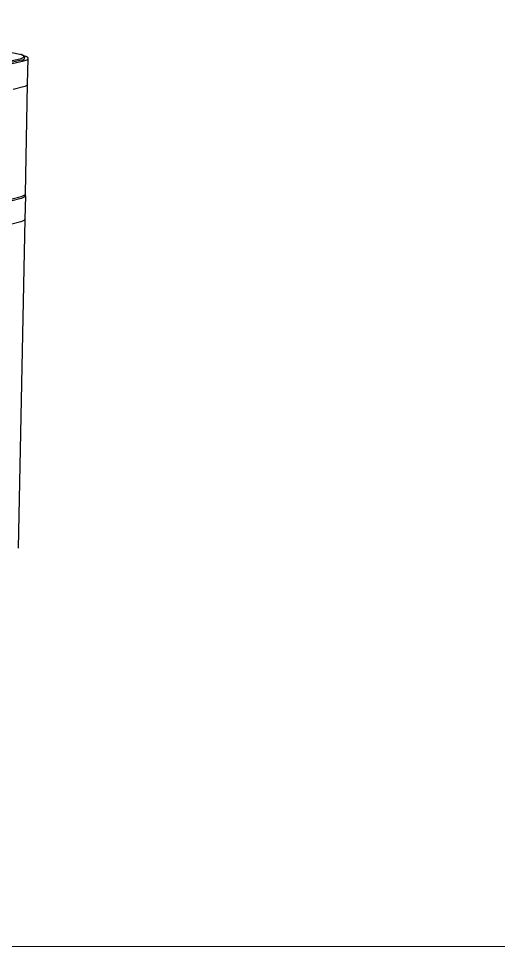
# Model space of a CAD drawing. Header units: millimetres. Extents: x 1422 to 6060, y -58 to 3182.
# Drawn here: x 2838 to 3547, y -58 to 1311 of the extents above; entities that cross this region are included whole.
import ezdxf

# ---------------------------------------------------------------- set-up
doc = ezdxf.new("R2010")
doc.units = ezdxf.units.MM
doc.header["$MEASUREMENT"] = 0
doc.layers.add('Domyślny', color=7, linetype='Continuous', true_color=0x000000)
doc.layers.add('Utwórz2D linie widoczne', color=7, linetype='Continuous', true_color=0x000000)

msp = doc.modelspace()

# ---------------------------------------------------------------- linework, layer by layer
at = {"layer": 'Domyślny'}
for p, q in [((2799.2, 1242.5), (2842.4, 1252.4)), ((2842.4, 1252.4), (2844.2, 1253)), ((2842.6, 1249.8), (2844.7, 1250.4)), ((2845.3, 1256.7), (2844.1, 1257.3)), ((2844.2, 1253), (2845.5, 1253.7)), ((2844.6, 1257.2), (2844.3, 1257.3)), ((2845.7, 1256.5), (2844.6, 1257.2)), ((2844.7, 1250.4), (2846.2, 1251)), ((2846.1, 1256), (2845.3, 1256.7)), ((2845.5, 1253.7), (2846.2, 1254.5)), ((2846.2, 1256.2), (2845.7, 1256.5)), ((2846.3, 1255.3), (2846.1, 1256)), ((2846.9, 1255.6), (2846.2, 1256.2)), ((2846.2, 1254.5), (2846.3, 1255.3)), ((2846.2, 1251), (2847.2, 1251.8)), ((2847.4, 1254.6), (2846.9, 1255.6)), ((2847.2, 1251.8), (2847.6, 1253.5)), ((2847.5, 1253.9), (2847.4, 1254.6)), ((2847.6, 1253.5), (2847.5, 1253.9))]:
    msp.add_line(p, q, dxfattribs=at)
at = {"layer": 'Domyślny', "color": 18, "lineweight": 15, "true_color": 0x000000}
msp.add_line((6055.3, -57.9), (1422.2, -57.9), dxfattribs=at)
at = {"layer": 'Utwórz2D linie widoczne'}
for p, q in [((2598.1, 1311.1), (2840.5, 1258.4)), ((2842.6, 1249.8), (2625.5, 1199.8)), ((2629.3, 1198.8), (2846.4, 1248.9)), ((2840.1, 1258.4), (2840.1, 1258.4)), ((2840.1, 1258.4), (2840.2, 1258.4)), ((2840.2, 1258.4), (2840.3, 1258.5)), ((2840.2, 1258.4), (2840.2, 1258.4)), ((2840.2, 1258.4), (2840.2, 1258.4)), ((2840.3, 1258.5), (2840.3, 1258.5)), ((2840.3, 1258.5), (2840.3, 1258.5)), ((2840.3, 1258.5), (2840.4, 1258.5)), ((2840.4, 1258.5), (2840.4, 1258.4)), ((2840.4, 1258.4), (2840.4, 1258.4)), ((2840.4, 1258.4), (2840.5, 1258.4)), ((2840.5, 1258.4), (2840.5, 1258.4)), ((2840.5, 1258.4), (2840.5, 1258.4)), ((2840.5, 1258.4), (2840.6, 1258.4)), ((2840.6, 1258.4), (2842.6, 1257.9)), ((2842.2, 1257.9), (2842.1, 1257.9)), ((2842.3, 1257.9), (2842.2, 1257.9)), ((2842.2, 1257.9), (2842.2, 1257.9)), ((2842.2, 1257.9), (2842.2, 1257.9)), ((2842.4, 1257.9), (2842.3, 1257.9)), ((2842.3, 1257.9), (2842.3, 1257.9)), ((2842.5, 1257.9), (2842.4, 1257.9)), ((2842.4, 1257.9), (2842.4, 1257.9)), ((2842.4, 1257.9), (2842.4, 1257.9)), ((2842.6, 1257.9), (2842.5, 1257.9)), ((2842.5, 1257.9), (2842.5, 1257.9)), ((2842.7, 1257.9), (2842.6, 1257.9)), ((2842.6, 1257.9), (2842.6, 1257.9)), ((2842.7, 1257.9), (2844.3, 1257.3)), ((2842.7, 1257.9), (2842.7, 1257.9)), ((2842.7, 1257.9), (2842.7, 1257.9)), ((2844.6, 1257.2), (2845.7, 1256.5)), ((2846.2, 1256.2), (2846.9, 1255.6)), ((2847.7, 1255.7), (2846.3, 1256.1)), ((2846.4, 1248.9), (2849, 1249.6)), ((2847.4, 1254.6), (2847.5, 1253.9)), ((2849.9, 1254.9), (2847.7, 1255.7)), ((2849, 1249.6), (2850.9, 1250.4)), ((2851.5, 1254), (2849.9, 1254.9)), ((2850.9, 1250.4), (2852.1, 1251.3)), ((2852.4, 1253.1), (2851.5, 1254)), ((2851.8, 1214.1), (2852.6, 1252.2)), ((2852.1, 1251.3), (2852.6, 1252.2)), ((2852.6, 1252.2), (2852.4, 1253.1)), ((2830.3, 1207.1), (2845.7, 1210.7)), ((2845.7, 1210.7), (2848.2, 1211.5)), ((2848.2, 1211.5), (2850.1, 1212.3)), ((2848.5, 1052.5), (2851.8, 1214.1)), ((2850.1, 1212.3), (2851.3, 1213.2)), ((2851.3, 1213.2), (2851.8, 1214.1)), ((2827.2, 1044.6), (2842.4, 1048.7)), ((2842.4, 1045.8), (2827.2, 1041.6)), ((2842.4, 1048.7), (2844.9, 1049.5)), ((2844.9, 1046.6), (2842.4, 1045.8)), ((2844.9, 1049.5), (2846.8, 1050.4)), ((2846.7, 1047.5), (2844.9, 1046.6)), ((2848, 1048.5), (2846.7, 1047.5)), ((2846.8, 1050.4), (2848, 1051.4)), ((2848.5, 1049.6), (2847.8, 1015.2)), ((2848, 1051.4), (2848.5, 1052.5)), ((2848.5, 1049.6), (2848, 1048.5)), ((2848.5, 1049.6), (2848.5, 1052.5)), ((2847.8, 1015.2), (2837.9, 529.6)), ((2846, 1013.1), (2844.2, 1012.2)), ((2847.3, 1014.2), (2846, 1013.1)), ((2847.8, 1015.2), (2847.3, 1014.2)), ((2841.7, 1011.4), (2826.5, 1007.2)), ((2844.2, 1012.2), (2841.7, 1011.4))]:
    msp.add_line(p, q, dxfattribs=at)

doc.saveas('drawing.dxf')
